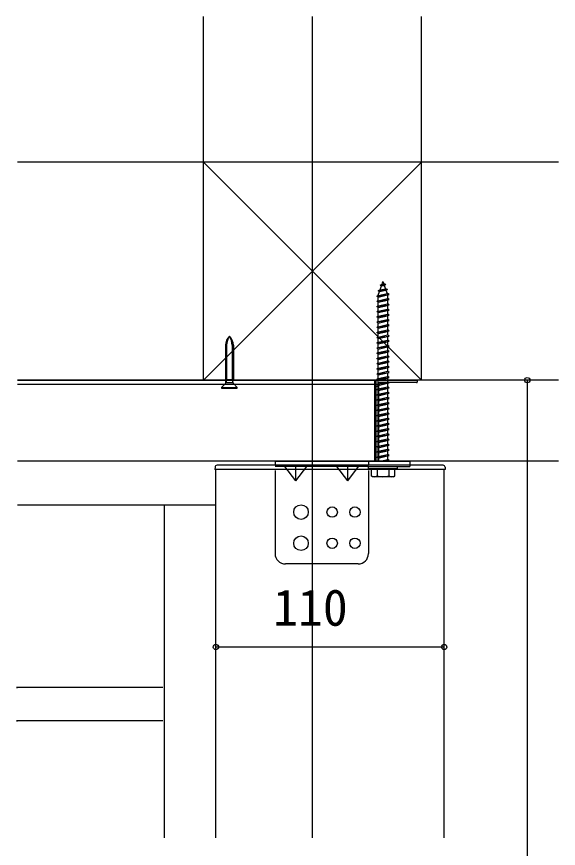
# Model space of a CAD drawing. Units: millimetres, scale not verified. Extents: x -1050 to 1050, y -1568 to 1559.
# Drawn here: x 316.1 to 577.1, y -514.6 to -114.2 of the extents above; entities that cross this region are included whole.
import ezdxf
from ezdxf.enums import TextEntityAlignment as Align

# ---------------------------------------------------------------- set-up
doc = ezdxf.new("R2010")
doc.units = ezdxf.units.MM
doc.header["$LTSCALE"] = 8
for name, color, linetype in [('0-4_YKK_12', 2, 'Continuous'), ('0-5_YKK_13', 4, 'Continuous'), ('0-6_YKK_D', 6, 'Continuous'), ('0-8_YSS_K', 3, 'Continuous')]:
    doc.layers.add(name, color=color, linetype=linetype)
doc.styles.add('ＭＳ ゴシック', font='')
doc.styles.get('ＭＳ ゴシック').set_extended_font_data('MS Gothic')

msp = doc.modelspace()

# ---------------------------------------------------------------- linework, layer by layer
at = {"layer": '0-4_YKK_12'}
for p, q in [((458.595, -509.595), (458.595, -114.202)), ((316.441, -289.202), (488.595, -289.202)), ((316.441, -291.202), (488.595, -291.202)), ((412.095, -509.595), (412.095, -332.202)), ((522.095, -509.595), (522.095, -332.202)), ((316.441, -349.202), (412.095, -349.202)), ((387.095, -349.202), (387.095, -509.595))]:
    msp.add_line(p, q, dxfattribs=at)
msp.add_lwpolyline([(316.441, -289.202), (488.595, -289.202), (488.595, -328.202)], dxfattribs=at)
at = {"layer": '0-5_YKK_13'}
for p, q in [((491.181, -243.504), (492.129, -243.056)), ((491.181, -243.504), (493.892, -243.165)), ((491.181, -243.504), (491.849, -243.868)), ((491.197, -245.763), (491.849, -243.868)), ((491.849, -243.868), (493.235, -243.56)), ((492.129, -243.056), (492.595, -241.702)), ((492.129, -243.056), (492.995, -242.863)), ((492.595, -241.702), (492.995, -242.863)), ((493.892, -243.165), (492.995, -242.863)), ((493.892, -243.165), (493.235, -243.56)), ((493.235, -243.56), (493.795, -245.185)), ((489.595, -248.702), (495.595, -247.952)), ((490.282, -246.116), (494.717, -245.562)), ((490.282, -246.116), (491.197, -245.763)), ((490.282, -246.116), (490.917, -246.575)), ((490.345, -248.236), (490.917, -246.575)), ((490.345, -248.452), (494.845, -247.452)), ((490.345, -248.452), (490.345, -248.236)), ((490.917, -246.575), (494.034, -245.882)), ((491.197, -245.763), (493.795, -245.185)), ((494.717, -245.562), (493.795, -245.185)), ((494.717, -245.562), (494.034, -245.882)), ((494.034, -245.882), (494.594, -247.508)), ((494.834, -248.204), (494.845, -248.236)), ((494.845, -248.236), (494.845, -249.952)), ((489.595, -251.202), (495.595, -250.452)), ((490.345, -250.952), (490.345, -249.202)), ((490.345, -250.952), (494.845, -249.952)), ((490.345, -253.452), (490.345, -251.702)), ((494.845, -250.702), (494.845, -252.452)), ((489.595, -253.702), (495.595, -252.952)), ((489.595, -256.202), (495.595, -255.452)), ((490.345, -253.452), (494.845, -252.452)), ((490.345, -255.952), (490.345, -254.202)), ((490.345, -255.952), (494.845, -254.952)), ((494.845, -253.202), (494.845, -254.952)), ((494.845, -255.702), (494.845, -257.452)), ((489.595, -258.702), (495.595, -257.952)), ((490.345, -258.452), (490.345, -256.702)), ((490.345, -258.452), (494.845, -257.452)), ((490.345, -260.952), (490.345, -259.202)), ((490.345, -260.952), (494.845, -259.952)), ((494.845, -258.202), (494.845, -259.952)), ((489.595, -261.202), (495.595, -260.452)), ((489.595, -263.702), (495.595, -262.952)), ((490.345, -263.452), (490.345, -261.702)), ((490.345, -263.452), (494.845, -262.452)), ((490.345, -265.952), (490.345, -264.202)), ((494.845, -260.702), (494.845, -262.452)), ((494.845, -263.202), (494.845, -264.952)), ((489.595, -266.202), (495.595, -265.452)), ((489.595, -268.702), (495.595, -267.952)), ((490.345, -265.952), (494.845, -264.952)), ((490.345, -268.452), (490.345, -266.702)), ((490.345, -268.452), (494.845, -267.452)), ((494.845, -265.702), (494.845, -267.452)), ((494.845, -268.202), (494.845, -269.952)), ((489.595, -271.202), (495.595, -270.452)), ((490.345, -270.952), (490.345, -269.202)), ((490.345, -270.952), (494.845, -269.952)), ((490.345, -273.452), (490.345, -271.702)), ((494.845, -270.702), (494.845, -272.452)), ((416.695, -272.383), (416.695, -288.964)), ((417.27, -272.383), (417.27, -288.964)), ((419.92, -272.383), (419.92, -288.964)), ((420.495, -272.383), (420.495, -288.964)), ((489.595, -273.702), (495.595, -272.952)), ((489.595, -276.202), (495.595, -275.452)), ((490.345, -273.452), (494.845, -272.452)), ((490.345, -275.952), (490.345, -274.202)), ((490.345, -275.952), (494.845, -274.952)), ((494.845, -273.202), (494.845, -274.952)), ((494.845, -275.702), (494.845, -277.452)), ((489.595, -278.702), (495.595, -277.952)), ((490.345, -278.452), (490.345, -276.702)), ((490.345, -278.452), (494.845, -277.452)), ((490.345, -280.952), (490.345, -279.202)), ((490.345, -280.952), (494.845, -279.952)), ((494.845, -278.202), (494.845, -279.952)), ((489.595, -281.202), (495.595, -280.452)), ((489.595, -283.702), (495.595, -282.952)), ((490.345, -283.452), (490.345, -281.702)), ((490.345, -283.452), (494.845, -282.452)), ((490.345, -285.952), (490.345, -284.202)), ((494.845, -280.702), (494.845, -282.452)), ((494.845, -283.202), (494.845, -284.952)), ((489.595, -286.202), (495.595, -285.452)), ((489.595, -288.702), (495.595, -287.952)), ((490.345, -285.952), (494.845, -284.952)), ((490.345, -288.452), (490.345, -286.702)), ((490.345, -288.452), (494.845, -287.452)), ((490.345, -289.202), (494.845, -288.202)), ((494.845, -285.702), (494.845, -287.452)), ((495.595, -287.952), (494.845, -287.452)), ((494.845, -288.202), (495.595, -287.952)), ((494.845, -288.202), (494.845, -289.952)), ((416.687, -290.86), (414.795, -292.752)), ((416.695, -288.964), (420.495, -288.964)), ((416.909, -290.153), (416.695, -288.964)), ((417.27, -288.964), (416.898, -290.484)), ((420.208, -290.564), (416.983, -290.564)), ((419.92, -288.964), (420.292, -290.484)), ((420.282, -290.153), (420.495, -288.964)), ((420.503, -290.86), (422.395, -292.752)), ((489.095, -292.202), (488.595, -292.202)), ((489.095, -289.202), (489.095, -328.202)), ((489.095, -289.202), (489.095, -328.202)), ((489.095, -328.202), (489.095, -289.502)), ((490.395, -292.202), (489.095, -292.202)), ((489.395, -289.202), (508.795, -289.202)), ((489.595, -288.702), (490.345, -288.452)), ((490.345, -289.202), (489.595, -288.702)), ((489.595, -291.202), (495.595, -290.452)), ((490.345, -290.952), (490.345, -289.202)), ((490.345, -290.952), (494.845, -289.952)), ((490.345, -328.202), (490.345, -291.702)), ((490.395, -290.702), (490.395, -328.202)), ((508.795, -290.402), (490.695, -290.402)), ((494.845, -290.702), (494.845, -328.202)), ((509.095, -289.502), (509.095, -290.102)), ((414.795, -292.752), (422.395, -292.752)), ((422.395, -293.002), (422.395, -292.752)), ((489.595, -293.702), (495.595, -292.952)), ((489.595, -296.202), (495.595, -295.452)), ((490.345, -293.452), (494.845, -292.452)), ((490.345, -295.952), (490.345, -294.202)), ((490.345, -295.952), (494.845, -294.952)), ((494.845, -293.202), (494.845, -294.952)), ((494.845, -295.702), (494.845, -297.452)), ((489.595, -298.702), (495.595, -297.952)), ((490.345, -298.452), (490.345, -296.702)), ((490.345, -298.452), (494.845, -297.452)), ((490.345, -300.952), (490.345, -299.202)), ((490.345, -300.952), (494.845, -299.952)), ((494.845, -298.202), (494.845, -299.952)), ((489.595, -301.202), (495.595, -300.452)), ((489.595, -303.702), (495.595, -302.952)), ((490.345, -303.452), (490.345, -301.702)), ((490.345, -303.452), (494.845, -302.452)), ((490.345, -305.952), (490.345, -304.202)), ((494.845, -300.702), (494.845, -302.452)), ((494.845, -303.202), (494.845, -304.952)), ((489.595, -306.202), (495.595, -305.452)), ((489.595, -308.702), (495.595, -307.952)), ((490.345, -305.952), (494.845, -304.952)), ((490.345, -308.452), (490.345, -306.702)), ((490.345, -308.452), (494.845, -307.452)), ((490.345, -309.202), (494.845, -308.202)), ((494.845, -305.702), (494.845, -307.452)), ((495.595, -307.952), (494.845, -307.452)), ((494.845, -308.202), (495.595, -307.952)), ((494.845, -308.202), (494.845, -309.952)), ((489.595, -308.702), (490.345, -308.452)), ((490.345, -309.202), (489.595, -308.702)), ((489.595, -311.202), (495.595, -310.452)), ((490.345, -310.952), (490.345, -309.202)), ((490.345, -310.952), (494.845, -309.952)), ((489.595, -313.702), (495.595, -312.952)), ((489.595, -316.202), (495.595, -315.452)), ((489.595, -316.202), (490.345, -315.952)), ((490.345, -316.702), (489.595, -316.202)), ((490.345, -313.452), (494.845, -312.452)), ((490.345, -315.952), (490.345, -314.202)), ((490.345, -315.952), (494.845, -314.952)), ((490.345, -316.702), (494.845, -315.702)), ((494.845, -313.202), (494.845, -314.952)), ((495.595, -315.452), (494.845, -314.952)), ((494.845, -315.702), (495.595, -315.452)), ((489.595, -318.702), (495.595, -317.952)), ((490.345, -318.452), (494.845, -317.452)), ((490.345, -320.952), (490.345, -319.202)), ((490.345, -320.952), (494.845, -319.952)), ((494.845, -318.202), (494.845, -319.952)), ((495.595, -320.452), (494.845, -319.952)), ((489.595, -321.202), (495.595, -320.452)), ((489.595, -321.202), (490.345, -320.952)), ((490.345, -321.702), (489.595, -321.202)), ((489.595, -323.702), (495.595, -322.952)), ((490.345, -321.702), (494.845, -320.702)), ((490.345, -323.452), (490.345, -321.702)), ((490.345, -323.452), (494.845, -322.452)), ((494.845, -320.702), (495.595, -320.452)), ((494.845, -320.702), (494.845, -322.452)), ((440.595, -328.202), (505.595, -328.202)), ((440.595, -328.202), (440.595, -330.202)), ((485.595, -328.202), (485.595, -330.202)), ((489.595, -326.202), (495.595, -325.452)), ((490.345, -325.952), (494.845, -324.952)), ((490.345, -328.202), (490.345, -326.702)), ((491.47, -328.202), (494.845, -327.452)), ((493.595, -328.202), (495.595, -327.952)), ((494.845, -325.702), (494.845, -327.452)), ((495.595, -327.952), (494.845, -327.452)), ((494.845, -328.202), (495.595, -327.952)), ((505.595, -328.202), (505.595, -330.702)), ((411.66, -331.141), (411.595, -332.202)), ((413.821, -332.202), (411.595, -332.202)), ((413.938, -330.202), (412.658, -330.202)), ((520.087, -332.202), (413.821, -332.202)), ((520.09, -330.202), (413.938, -330.202)), ((485.595, -330.702), (440.595, -330.702)), ((450.595, -337.702), (445.345, -330.702)), ((450.595, -337.702), (455.845, -330.702)), ((450.595, -337.702), (450.595, -330.702)), ((475.595, -337.702), (470.345, -330.702)), ((475.595, -337.702), (480.845, -330.702)), ((475.595, -337.702), (475.595, -330.702)), ((485.595, -330.702), (505.595, -330.702)), ((485.595, -330.702), (499.595, -330.702)), ((485.595, -331.702), (485.595, -330.702)), ((485.595, -331.702), (499.595, -331.702)), ((486.845, -331.702), (486.845, -335.271)), ((486.845, -331.702), (498.345, -331.702)), ((489.708, -331.702), (489.708, -335.255)), ((495.482, -331.702), (495.482, -335.255)), ((498.345, -335.271), (498.345, -331.702)), ((499.595, -331.702), (499.595, -330.702)), ((522.595, -332.202), (520.087, -332.202)), ((521.532, -330.202), (520.09, -330.202)), ((522.53, -331.141), (522.595, -332.202)), ((440.595, -332.702), (440.595, -372.702)), ((485.595, -332.702), (485.595, -372.702)), ((487.595, -335.702), (486.845, -335.269)), ((497.595, -335.702), (487.595, -335.702)), ((497.595, -335.702), (498.345, -335.269)), ((480.595, -377.702), (445.595, -377.702)), ((386.482, -437.202), (316.074, -437.202)), ((316.074, -437.202), (316.441, -437.202)), ((386.482, -453.202), (316.074, -453.202)), ((316.074, -453.202), (316.441, -453.202))]:
    msp.add_line(p, q, dxfattribs=at)
for points in [[(490.345, -249.202), (494.845, -248.202), (495.595, -247.952), (494.845, -247.452)], [(490.345, -249.202), (489.595, -248.702), (490.345, -248.452)], [(490.345, -251.702), (489.595, -251.202), (490.345, -250.952)], [(490.345, -251.702), (494.845, -250.702), (495.595, -250.452), (494.845, -249.952)], [(490.345, -254.202), (489.595, -253.702), (490.345, -253.452)], [(490.345, -256.702), (489.595, -256.202), (490.345, -255.952)], [(490.345, -254.202), (494.845, -253.202), (495.595, -252.952), (494.845, -252.452)], [(490.345, -256.702), (494.845, -255.702), (495.595, -255.452), (494.845, -254.952)], [(490.345, -259.202), (489.595, -258.702), (490.345, -258.452)], [(490.345, -259.202), (494.845, -258.202), (495.595, -257.952), (494.845, -257.452)], [(490.345, -261.702), (494.845, -260.702), (495.595, -260.452), (494.845, -259.952)], [(490.345, -261.702), (489.595, -261.202), (490.345, -260.952)], [(490.345, -264.202), (489.595, -263.702), (490.345, -263.452)], [(490.345, -264.202), (494.845, -263.202), (495.595, -262.952), (494.845, -262.452)], [(490.345, -266.702), (489.595, -266.202), (490.345, -265.952)], [(490.345, -266.702), (494.845, -265.702), (495.595, -265.452), (494.845, -264.952)], [(490.345, -269.202), (494.845, -268.202), (495.595, -267.952), (494.845, -267.452)], [(490.345, -269.202), (489.595, -268.702), (490.345, -268.452)], [(490.345, -271.702), (489.595, -271.202), (490.345, -270.952)], [(490.345, -271.702), (494.845, -270.702), (495.595, -270.452), (494.845, -269.952)], [(490.345, -274.202), (489.595, -273.702), (490.345, -273.452)], [(490.345, -276.702), (489.595, -276.202), (490.345, -275.952)], [(490.345, -274.202), (494.845, -273.202), (495.595, -272.952), (494.845, -272.452)], [(490.345, -276.702), (494.845, -275.702), (495.595, -275.452), (494.845, -274.952)], [(490.345, -279.202), (489.595, -278.702), (490.345, -278.452)], [(490.345, -279.202), (494.845, -278.202), (495.595, -277.952), (494.845, -277.452)], [(490.345, -281.702), (494.845, -280.702), (495.595, -280.452), (494.845, -279.952)], [(490.345, -281.702), (489.595, -281.202), (490.345, -280.952)], [(490.345, -284.202), (489.595, -283.702), (490.345, -283.452)], [(490.345, -284.202), (494.845, -283.202), (495.595, -282.952), (494.845, -282.452)], [(490.345, -286.702), (489.595, -286.202), (490.345, -285.952)], [(490.345, -286.702), (494.845, -285.702), (495.595, -285.452), (494.845, -284.952)], [(488.595, -328.202), (488.595, -289.202), (489.095, -289.202)], [(488.595, -328.202), (488.595, -289.202), (489.095, -289.202)], [(490.345, -291.702), (489.595, -291.202), (490.345, -290.952)], [(490.345, -291.702), (494.845, -290.702), (495.595, -290.452), (494.845, -289.952)], [(414.795, -292.752), (414.795, -293.002), (422.395, -293.002)], [(490.345, -294.202), (489.595, -293.702), (490.345, -293.452)], [(490.345, -296.702), (489.595, -296.202), (490.345, -295.952)], [(490.345, -294.202), (494.845, -293.202), (495.595, -292.952), (494.845, -292.452)], [(490.345, -296.702), (494.845, -295.702), (495.595, -295.452), (494.845, -294.952)], [(490.345, -299.202), (489.595, -298.702), (490.345, -298.452)], [(490.345, -299.202), (494.845, -298.202), (495.595, -297.952), (494.845, -297.452)], [(490.345, -301.702), (494.845, -300.702), (495.595, -300.452), (494.845, -299.952)], [(490.345, -301.702), (489.595, -301.202), (490.345, -300.952)], [(490.345, -304.202), (489.595, -303.702), (490.345, -303.452)], [(490.345, -304.202), (494.845, -303.202), (495.595, -302.952), (494.845, -302.452)], [(490.345, -306.702), (489.595, -306.202), (490.345, -305.952)], [(490.345, -306.702), (494.845, -305.702), (495.595, -305.452), (494.845, -304.952)], [(490.345, -311.702), (489.595, -311.202), (490.345, -310.952)], [(490.345, -311.702), (494.845, -310.702), (495.595, -310.452), (494.845, -309.952)], [(490.345, -314.202), (489.595, -313.702), (490.345, -313.452)], [(490.345, -314.202), (494.845, -313.202), (495.595, -312.952), (494.845, -312.452)], [(490.345, -319.202), (489.595, -318.702), (490.345, -318.452)], [(490.345, -319.202), (494.845, -318.202), (495.595, -317.952), (494.845, -317.452)], [(490.345, -324.202), (489.595, -323.702), (490.345, -323.452)], [(490.345, -324.202), (494.845, -323.202), (495.595, -322.952), (494.845, -322.452)], [(490.345, -326.702), (489.595, -326.202), (490.345, -325.952)], [(490.345, -326.702), (494.845, -325.702), (495.595, -325.452), (494.845, -324.952)]]:
    msp.add_lwpolyline(points, dxfattribs=at)
for centre, radius in [((453.095, -352.702), 3.5), ((468.095, -352.702), 2.5), ((479.095, -352.702), 2.5), ((453.095, -367.702), 3.5), ((468.095, -367.702), 2.5), ((479.095, -367.702), 2.5)]:
    msp.add_circle(centre, radius, dxfattribs=at)
for centre, radius, start, end in [((422.695, -272.383), 6, 133.10467, 180), ((425.174, -272.383), 7.904, 146.3423, 180), ((414.495, -272.383), 6, 0, 46.89533), ((412.016, -272.383), 7.904, 0, 33.6577), ((416.121, -290.294), 0.8, 315, 10.18663), ((421.069, -290.294), 0.8, 169.81337, 225), ((489.395, -289.502), 0.3, 90, 180), ((490.695, -290.702), 0.3, 90, 180), ((508.795, -289.502), 0.3, 0, 90), ((508.795, -290.102), 0.3, 270, 360), ((412.658, -331.202), 1, 90, 176.5), ((521.532, -331.202), 1, 3.5, 90), ((488.265, -333.146), 2.556, 236.25178, 304.38425), ((492.595, -326.149), 9.553, 252.41205, 287.58795), ((496.925, -333.146), 2.556, 235.61575, 303.74822), ((445.595, -372.702), 5, 180, 270), ((480.595, -372.702), 5, 270, 0)]:
    msp.add_arc(centre, radius, start, end, dxfattribs=at)
at = {"layer": '0-6_YKK_D'}
for p, q in [((562.095, -289.202), (562.095, -1033.102)), ((522.095, -417.702), (412.095, -417.702))]:
    msp.add_line(p, q, dxfattribs=at)
for centre in [(562.095, -289.202), (412.095, -417.702), (522.095, -417.702)]:
    msp.add_circle(centre, 1.275, dxfattribs=at)
at = {"layer": '0-8_YSS_K'}
for p, q in [((406.095, -289.202), (406.095, -114.202)), ((511.095, -289.202), (511.095, -114.202)), ((577.095, -184.202), (316.441, -184.202)), ((511.095, -184.202), (406.095, -289.202)), ((406.095, -184.202), (511.095, -289.202)), ((577.095, -289.202), (316.441, -289.202)), ((577.095, -328.202), (316.441, -328.202))]:
    msp.add_line(p, q, dxfattribs=at)

# ---------------------------------------------------------------- texts
at = {"layer": '0-6_YKK_D', "style": 'ＭＳ ゴシック'}
msp.add_text('110', height=17.6, dxfattribs=at).set_placement((439.686, -412.702), align=Align.BOTTOM_LEFT)

doc.saveas('drawing.dxf')
